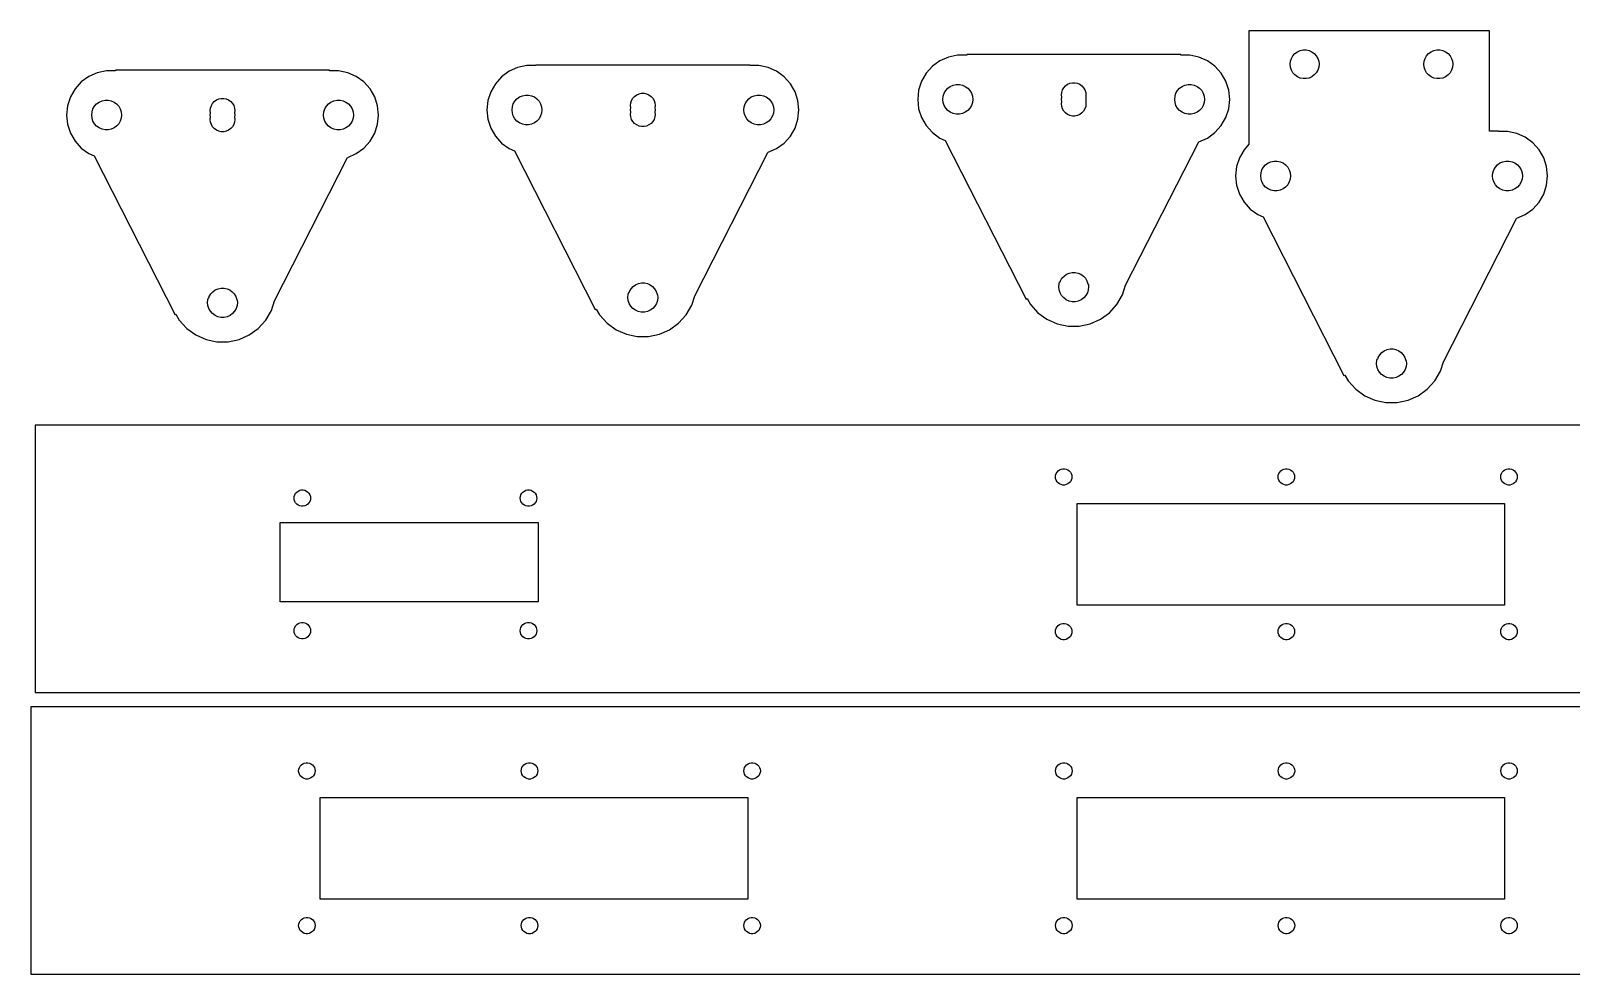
# Model space of a CAD drawing. Extents: x -12 to 1202, y 0 to 370.
# Drawn here: x 415.7 to 761.2, y 0.1 to 211.8 of the extents above; entities that cross this region are included whole.
import ezdxf

# ---------------------------------------------------------------- set-up
doc = ezdxf.new("R2010")
doc.units = 0
doc.layers.add('Layer_1', color=7, linetype='CONTINUOUS')

msp = doc.modelspace()

# ---------------------------------------------------------------- linework, layer by layer
at = {"layer": 'Layer_1', "color": 7}
for points in [[(724.650252, 128.89364), (726.942073, 129.91403), (728.971613, 131.3886), (730.650262, 133.25291), (731.904572, 135.425509), (732.595055, 137.55059), (748.98967, 169.726749), (749.032268, 169.735745), (750.942057, 170.586065), (752.633353, 171.814864), (754.032258, 173.368455), (755.077574, 175.178954), (755.723554, 177.167264), (755.942074, 179.246365), (755.723554, 181.325466), (755.077574, 183.313765), (754.032258, 185.124165), (752.633353, 186.677764), (750.942057, 187.906664), (749.032268, 188.756966), (746.987356, 189.191565), (744.942074, 189.191565), (744.942074, 189.306365), (742.942063, 189.306365), (742.942063, 211.80636), (688.942059, 211.80636), (688.942059, 186.334965), (687.85187, 185.124155), (686.806554, 183.313765), (686.160574, 181.325455), (685.942055, 179.246354), (686.160574, 177.167256), (686.806554, 175.178954), (687.85187, 173.368455), (689.250775, 171.814864), (690.942071, 170.586065), (692.12505, 170.059354), (710.279673, 134.429036), (710.492266, 134.537385), (711.233867, 133.252905), (712.912516, 131.388595), (714.942055, 129.914024), (717.233876, 128.893635), (719.687728, 128.372136), (722.196401, 128.372136)], [(701.102362, 201.074167), (700.437755, 201.215478), (699.817069, 201.491767), (699.267371, 201.891168), (698.812764, 202.396073), (698.473065, 202.984464), (698.263066, 203.630664), (698.192051, 204.306372), (698.263066, 204.982073), (698.473065, 205.628273), (698.812764, 206.216672), (699.267371, 206.721558), (699.817069, 207.12097), (700.437755, 207.397259), (701.102362, 207.53857), (701.781759, 207.53857), (702.446366, 207.397259), (703.067052, 207.12097), (703.616777, 206.721558), (704.071331, 206.216672), (704.411056, 205.628273), (704.621056, 204.982073), (704.692044, 204.306372), (704.621056, 203.630664), (704.411056, 202.984464), (704.071331, 202.396073), (703.616777, 201.891168), (703.067052, 201.491767), (702.446366, 201.215478), (701.781759, 201.074167)], [(731.102355, 201.074167), (730.437722, 201.215478), (729.817036, 201.491767), (729.26739, 201.891168), (728.812757, 202.396073), (728.473032, 202.984464), (728.263085, 203.630664), (728.192071, 204.306372), (728.263085, 204.982073), (728.473032, 205.628273), (728.812757, 206.216672), (729.26739, 206.721558), (729.817062, 207.12097), (730.437722, 207.397259), (731.102355, 207.53857), (731.781752, 207.53857), (732.446359, 207.397259), (733.067072, 207.12097), (733.61677, 206.721558), (734.071377, 206.216672), (734.411076, 205.628273), (734.621075, 204.982073), (734.692063, 204.306372), (734.621075, 203.630664), (734.411076, 202.984464), (734.071377, 202.396073), (733.61677, 201.891168), (733.067072, 201.491767), (732.446359, 201.215478), (731.781752, 201.074167)], [(556.716248, 143.70375), (559.008042, 144.72414), (561.037608, 146.198721), (562.71623, 148.06302), (563.97054, 150.23563), (564.66105, 152.360711), (581.055665, 184.536859), (581.098263, 184.545855), (583.008079, 185.396176), (584.699348, 186.624985), (586.098253, 188.178574), (587.143542, 189.989075), (587.789549, 191.977374), (588.008069, 194.056475), (587.789549, 196.135576), (587.143542, 198.123872), (586.098253, 199.934273), (584.699348, 201.487872), (583.008079, 202.716769), (581.098263, 203.567068), (579.053351, 204.001678), (577.008043, 204.001678), (577.008043, 204.116468), (529.008023, 204.116468), (529.008023, 204.001668), (526.962714, 204.001668), (524.917829, 203.567068), (523.008013, 202.716769), (521.316717, 201.487872), (519.917839, 199.934273), (518.872523, 198.123872), (518.226516, 196.135576), (518.008023, 194.056475), (518.226516, 191.977374), (518.872523, 189.989064), (519.917839, 188.178566), (521.316717, 186.624975), (523.008013, 185.396176), (524.191018, 184.869464), (542.345642, 149.239146), (542.558235, 149.347495), (543.299835, 148.063015), (544.978484, 146.198716), (547.008024, 144.724135), (549.299844, 143.703745), (551.753723, 143.182246), (554.262369, 143.182246)], [(653.359173, 146.0609), (655.650967, 147.081289), (657.680533, 148.55586), (659.359156, 150.420169), (660.613466, 152.592769), (661.303975, 154.71786), (677.698564, 186.894011), (677.741162, 186.903007), (679.650977, 187.753327), (681.342274, 188.982126), (682.741179, 190.535717), (683.786468, 192.346227), (684.432475, 194.334528), (684.650968, 196.413627), (684.432475, 198.492725), (683.786468, 200.481024), (682.741179, 202.291425), (681.342274, 203.845021), (679.650977, 205.073921), (677.741162, 205.92422), (675.696277, 206.358819), (673.650968, 206.358819), (673.650968, 206.473619), (625.650948, 206.473619), (625.650948, 206.358819), (623.605639, 206.358819), (621.560728, 205.92422), (619.650939, 205.073921), (617.959643, 203.845021), (616.560738, 202.291425), (615.515448, 200.481024), (614.869415, 198.492725), (614.650949, 196.413627), (614.869415, 194.334518), (615.515448, 192.346216), (616.560738, 190.535717), (617.959643, 188.982126), (619.650939, 187.753327), (620.833944, 187.226616), (638.988541, 151.596298), (639.201134, 151.704647), (639.942761, 150.420167), (641.621383, 148.555857), (643.650949, 147.081286), (645.942743, 146.060897), (648.396621, 145.539398), (650.905268, 145.539398)], [(462.430495, 142.549), (464.722316, 143.56939), (466.751855, 145.043971), (468.430504, 146.908281), (469.684814, 149.08088), (470.375297, 151.205961), (486.769913, 183.38212), (486.812511, 183.391115), (488.7223, 184.241425), (490.413596, 185.470235), (491.812501, 187.023826), (492.857816, 188.834325), (493.503797, 190.822624), (493.722316, 192.901725), (493.503797, 194.980823), (492.857816, 196.969135), (491.812501, 198.77952), (490.413596, 200.333132), (488.7223, 201.562032), (486.812511, 202.412329), (484.767599, 202.846928), (482.722317, 202.846928), (482.722317, 202.961718), (434.722296, 202.961718), (434.722296, 202.846918), (432.677014, 202.846918), (430.632103, 202.412318), (428.722314, 201.562021), (427.031018, 200.333122), (425.632113, 198.77952), (424.586797, 196.969125), (423.940817, 194.980823), (423.722297, 192.901725), (423.940817, 190.822616), (424.586797, 188.834325), (425.632113, 187.023826), (427.031018, 185.470225), (428.722314, 184.241425), (429.905292, 183.714714), (448.059916, 148.084396), (448.272509, 148.192745), (449.014109, 146.908275), (450.692758, 145.043966), (452.722297, 143.569384), (455.014118, 142.548995), (457.46797, 142.027504), (459.976643, 142.027504)], [(526.657835, 190.724871), (525.972828, 190.870471), (525.333013, 191.155271), (524.766434, 191.566971), (524.297831, 192.08738), (523.947628, 192.693881), (523.731225, 193.35998), (523.658015, 194.05648), (523.731225, 194.75298), (523.947628, 195.419079), (524.297831, 196.025581), (524.766434, 196.545979), (525.333013, 196.957679), (525.972828, 197.242476), (526.657835, 197.388077), (527.358213, 197.388077), (528.043219, 197.242476), (528.683035, 196.957679), (529.249614, 196.545979), (529.718217, 196.025581), (530.068446, 195.419079), (530.284849, 194.75298), (530.358032, 194.05648), (530.284849, 193.35998), (530.068446, 192.693881), (529.718217, 192.08738), (529.249614, 191.566971), (528.683035, 191.155271), (528.043219, 190.870471), (527.358213, 190.724871)], [(552.720589, 190.321569), (552.158244, 190.441071), (551.633046, 190.67487), (551.167935, 191.012769), (550.783257, 191.440071), (550.495788, 191.93798), (550.318146, 192.484681), (550.258033, 193.05648), (550.310632, 193.556481), (550.258033, 194.05648), (550.310632, 194.556479), (550.258033, 195.056481), (550.318146, 195.628179), (550.495788, 196.17498), (550.783257, 196.672879), (551.167935, 197.100078), (551.633072, 197.438077), (552.158244, 197.671877), (552.720589, 197.791378), (553.295476, 197.791378), (553.857848, 197.671877), (554.383046, 197.438077), (554.848157, 197.100078), (555.232835, 196.672879), (555.520278, 196.17498), (555.697946, 195.628179), (555.758032, 195.056481), (555.705433, 194.556479), (555.758032, 194.05648), (555.705433, 193.556481), (555.758032, 193.05648), (555.697946, 192.484681), (555.520278, 191.93798), (555.232835, 191.440071), (554.848157, 191.012769), (554.383046, 190.67487), (553.857848, 190.441071), (553.295476, 190.321569)], [(578.657852, 190.724871), (577.972846, 190.870471), (577.333057, 191.155271), (576.766452, 191.566971), (576.297848, 192.08738), (575.947646, 192.693881), (575.731243, 193.35998), (575.658059, 194.05648), (575.731243, 194.75298), (575.947646, 195.419079), (576.297848, 196.025581), (576.766452, 196.545979), (577.333057, 196.957679), (577.972846, 197.242476), (578.657852, 197.388077), (579.358257, 197.388077), (580.043264, 197.242476), (580.683052, 196.957679), (581.249658, 196.545979), (581.718261, 196.025581), (582.068464, 195.419079), (582.284866, 194.75298), (582.35805, 194.05648), (582.284866, 193.35998), (582.068464, 192.693881), (581.718261, 192.08738), (581.249658, 191.566971), (580.683052, 191.155271), (580.043264, 190.870471), (579.358257, 190.724871)], [(623.300734, 193.08202), (622.615754, 193.22762), (621.975938, 193.51242), (621.409333, 193.92412), (620.940756, 194.444521), (620.590554, 195.05102), (620.374151, 195.717119), (620.300941, 196.413629), (620.374151, 197.110126), (620.590554, 197.776228), (620.940756, 198.382727), (621.409333, 198.903128), (621.975938, 199.314828), (622.615754, 199.599628), (623.300734, 199.745228), (624.001139, 199.745228), (624.686145, 199.599628), (625.325934, 199.314828), (625.892539, 198.903128), (626.361142, 198.382727), (626.711345, 197.776228), (626.927748, 197.110126), (627.000958, 196.413629), (626.927748, 195.717119), (626.711345, 195.05102), (626.361142, 194.444521), (625.892539, 193.92412), (625.325934, 193.51242), (624.686145, 193.22762), (624.001139, 193.08202)], [(649.363515, 192.678721), (648.801143, 192.79822), (648.275945, 193.032019), (647.810834, 193.369921), (647.426156, 193.79722), (647.138713, 194.295121), (646.961045, 194.841819), (646.900958, 195.413621), (646.953557, 195.91362), (646.900958, 196.413629), (646.953557, 196.913631), (646.900958, 197.413627), (646.961045, 197.985328), (647.138713, 198.532127), (647.426156, 199.030028), (647.810834, 199.457227), (648.275971, 199.795227), (648.801143, 200.029028), (649.363515, 200.148527), (649.938401, 200.148527), (650.500747, 200.029028), (651.025945, 199.795227), (651.491056, 199.457227), (651.875734, 199.030028), (652.163203, 198.532127), (652.340845, 197.985328), (652.400958, 197.413627), (652.348465, 196.913631), (652.400958, 196.413629), (652.348465, 195.91362), (652.400958, 195.413621), (652.340845, 194.841819), (652.163203, 194.295121), (651.875734, 193.79722), (651.491056, 193.369921), (651.025945, 193.032019), (650.500747, 192.79822), (649.938401, 192.678721)], [(675.300778, 193.08202), (674.615771, 193.22762), (673.975983, 193.51242), (673.409377, 193.92412), (672.940774, 194.444521), (672.590545, 195.05102), (672.374169, 195.717119), (672.300958, 196.413629), (672.374169, 197.110126), (672.590545, 197.776228), (672.940774, 198.382727), (673.409377, 198.903128), (673.975983, 199.314828), (674.615771, 199.599628), (675.300778, 199.745228), (676.001183, 199.745228), (676.686163, 199.599628), (677.325978, 199.314828), (677.892583, 198.903128), (678.36116, 198.382727), (678.711363, 197.776228), (678.927765, 197.110126), (679.000976, 196.413629), (678.927765, 195.717119), (678.711363, 195.05102), (678.36116, 194.444521), (677.892583, 193.92412), (677.325978, 193.51242), (676.686163, 193.22762), (676.001183, 193.08202)], [(432.372109, 189.570131), (431.687102, 189.715731), (431.047313, 190.000529), (430.480708, 190.412231), (430.012105, 190.932629), (429.661902, 191.539121), (429.445499, 192.20523), (429.372316, 192.90173), (429.445499, 193.59823), (429.661902, 194.264329), (430.012105, 194.870831), (430.480708, 195.391229), (431.047313, 195.802929), (431.687102, 196.087729), (432.372109, 196.233329), (433.072514, 196.233329), (433.757493, 196.087729), (434.397309, 195.802929), (434.963914, 195.391229), (435.432518, 194.870831), (435.782694, 194.264329), (435.999096, 193.59823), (436.072306, 192.90173), (435.999096, 192.20523), (435.782694, 191.539121), (435.432518, 190.932629), (434.963914, 190.412231), (434.397309, 190.000529), (433.757493, 189.715731), (433.072514, 189.570131)], [(458.434863, 189.166829), (457.872518, 189.286331), (457.347294, 189.52013), (456.882209, 189.85803), (456.497505, 190.285329), (456.210061, 190.78323), (456.032394, 191.32993), (455.972307, 191.901729), (456.024906, 192.401731), (455.972307, 192.90173), (456.024906, 193.401729), (455.972307, 193.901731), (456.032394, 194.473429), (456.210061, 195.02023), (456.497505, 195.518131), (456.882209, 195.94533), (457.34732, 196.28333), (457.872518, 196.517129), (458.434863, 196.636631), (459.00975, 196.636631), (459.572095, 196.517129), (460.097293, 196.28333), (460.562404, 195.94533), (460.947109, 195.518131), (461.234552, 195.02023), (461.412193, 194.473429), (461.472306, 193.901731), (461.419707, 193.401729), (461.472306, 192.90173), (461.419707, 192.401731), (461.472306, 191.901729), (461.412193, 191.32993), (461.234552, 190.78323), (460.947109, 190.285329), (460.562404, 189.85803), (460.097293, 189.52013), (459.572095, 189.286331), (459.00975, 189.166829)], [(484.3721, 189.570131), (483.687094, 189.715731), (483.047305, 190.000529), (482.480699, 190.412231), (482.012096, 190.932629), (481.661893, 191.539121), (481.445517, 192.20523), (481.372307, 192.90173), (481.445517, 193.59823), (481.661893, 194.264329), (482.012096, 194.870831), (482.480699, 195.391229), (483.047305, 195.802929), (483.687094, 196.087729), (484.3721, 196.233329), (485.072505, 196.233329), (485.757511, 196.087729), (486.3973, 195.802929), (486.963905, 195.391229), (487.432509, 194.870831), (487.782711, 194.264329), (487.999114, 193.59823), (488.072298, 192.90173), (487.999114, 192.20523), (487.782711, 191.539121), (487.432509, 190.932629), (486.963905, 190.412231), (486.3973, 190.000529), (485.757511, 189.715731), (485.072505, 189.570131)], [(694.591866, 175.91476), (693.90686, 176.060361), (693.267071, 176.345161), (692.700466, 176.75686), (692.231862, 177.277261), (691.88166, 177.88376), (691.665257, 178.54986), (691.592047, 179.246359), (691.665257, 179.942859), (691.88166, 180.608961), (692.231862, 181.215471), (692.700466, 181.735869), (693.267071, 182.147561), (693.90686, 182.432361), (694.591866, 182.577969), (695.292271, 182.577969), (695.977251, 182.432361), (696.617066, 182.147561), (697.183671, 181.735869), (697.652275, 181.215471), (698.002451, 180.608961), (698.218854, 179.942859), (698.292038, 179.246359), (698.218854, 178.54986), (698.002451, 177.88376), (697.652275, 177.277261), (697.183671, 176.75686), (696.617066, 176.345161), (695.977251, 176.060361), (695.292271, 175.91476)], [(746.591831, 175.91476), (745.906851, 176.060361), (745.267062, 176.345161), (744.700457, 176.75686), (744.231853, 177.277261), (743.881651, 177.88376), (743.665275, 178.54986), (743.592064, 179.246359), (743.665275, 179.942859), (743.881651, 180.608961), (744.231853, 181.215471), (744.700457, 181.735869), (745.267062, 182.147561), (745.906851, 182.432361), (746.591831, 182.577969), (747.292262, 182.577969), (747.977242, 182.432361), (748.617031, 182.147561), (749.183663, 181.735869), (749.652266, 181.215471), (750.002469, 180.608961), (750.218871, 179.942859), (750.292055, 179.246359), (750.218871, 178.54986), (750.002469, 177.88376), (749.652266, 177.277261), (749.183663, 176.75686), (748.617031, 176.345161), (747.977242, 176.060361), (747.292262, 175.91476)], [(649.300782, 151.02697), (648.615749, 151.17257), (647.97596, 151.457421), (647.409382, 151.869091), (646.940752, 152.389521), (646.590576, 152.996049), (646.374146, 153.662109), (646.300963, 154.358601), (646.374146, 155.055119), (646.492706, 155.41985), (646.617986, 155.483749), (646.681989, 155.680549), (647.021714, 156.268929), (647.476321, 156.77386), (648.02602, 157.17322), (648.646706, 157.44958), (649.311286, 157.590809), (649.99071, 157.590809), (650.65529, 157.44958), (651.276003, 157.17322), (651.825674, 156.77386), (652.280308, 156.268929), (652.620006, 155.680549), (652.830006, 155.03436), (652.84006, 154.944261), (652.945735, 154.890461), (653.001641, 154.358609), (652.928431, 153.662119), (652.712002, 152.99606), (652.361852, 152.389529), (651.893222, 151.869099), (651.326617, 151.457431), (650.686828, 151.172581), (650.001769, 151.026981)], [(458.372157, 147.515071), (457.687098, 147.660671), (457.047309, 147.945521), (456.48073, 148.357189), (456.0121, 148.877619), (455.661951, 149.484161), (455.445521, 150.15022), (455.372311, 150.846709), (455.445521, 151.54322), (455.564055, 151.90795), (455.689335, 151.97185), (455.753258, 152.16865), (456.092957, 152.75703), (456.54759, 153.261961), (457.097289, 153.66132), (457.717948, 153.93768), (458.382555, 154.07891), (459.061952, 154.07891), (459.726559, 153.93768), (460.347245, 153.66132), (460.896917, 153.261961), (461.351551, 152.75703), (461.691276, 152.16865), (461.901223, 151.52246), (461.910218, 151.432359), (462.015893, 151.378559), (462.071799, 150.84672), (461.998589, 150.150231), (461.78216, 149.484169), (461.43201, 148.87763), (460.96338, 148.3572), (460.396802, 147.945529), (459.757013, 147.660679), (459.071954, 147.515079)], [(552.657883, 148.669821), (551.97285, 148.815421), (551.333061, 149.100269), (550.766456, 149.511939), (550.297826, 150.032369), (549.947677, 150.6389), (549.731247, 151.30497), (549.658037, 152.001459), (549.731247, 152.69797), (549.849781, 153.062701), (549.975087, 153.1266), (550.039064, 153.3234), (550.378789, 153.91178), (550.833422, 154.416711), (551.383121, 154.816071), (552.003807, 155.09243), (552.668387, 155.23366), (553.347784, 155.23366), (554.012391, 155.09243), (554.633104, 154.816071), (555.182775, 154.416711), (555.637382, 153.91178), (555.977107, 153.3234), (556.187054, 152.6772), (556.19605, 152.587099), (556.301698, 152.533301), (556.357605, 152.00147), (556.284421, 151.304981), (556.067992, 150.638911), (555.717842, 150.03238), (555.249212, 149.51195), (554.682607, 149.100279), (554.042818, 148.815429), (553.357785, 148.669829)], [(720.591915, 133.859711), (719.906855, 134.005311), (719.267066, 134.290161), (718.700461, 134.701821), (718.231831, 135.222259), (717.881682, 135.82879), (717.665279, 136.494849), (717.592069, 137.191341), (717.665279, 137.88786), (717.783812, 138.25258), (717.909092, 138.316479), (717.972989, 138.513279), (718.312714, 139.10167), (718.767348, 139.606601), (719.31702, 140.00596), (719.937706, 140.28232), (720.602313, 140.423549), (721.28171, 140.423549), (721.946317, 140.28232), (722.567003, 140.00596), (723.116675, 139.606601), (723.571308, 139.10167), (723.911033, 138.513279), (724.12098, 137.86709), (724.131034, 137.776991), (724.236682, 137.723191), (724.292589, 137.191349), (724.219379, 136.49486), (724.002949, 135.828801), (723.6528, 135.22227), (723.18417, 134.701829), (722.617591, 134.290169), (721.977802, 134.005321), (721.292743, 133.859721)], [(826.492452, 123.327945), (416.690069, 123.327945), (416.690069, 63.325548), (826.492452, 63.325548)], [(647.217135, 109.891749), (646.83857, 109.971444), (646.485986, 110.127435), (646.173434, 110.352926), (645.914856, 110.637716), (645.721949, 110.969717), (645.601907, 111.334207), (645.561902, 111.715535), (645.601907, 112.096935), (645.721949, 112.461414), (645.914856, 112.793424), (646.173434, 113.078208), (646.485986, 113.303327), (646.83857, 113.459314), (647.217135, 113.539017), (647.60266, 113.539017), (647.981226, 113.459314), (648.333783, 113.303327), (648.646362, 113.078208), (648.904939, 112.793424), (649.097847, 112.461414), (649.217888, 112.096935), (649.257893, 111.715535), (649.217888, 111.334207), (649.097847, 110.969717), (648.904939, 110.637716), (648.646362, 110.352926), (648.333783, 110.127435), (647.981226, 109.971444), (647.60266, 109.891749)], [(697.156472, 109.891749), (696.777933, 109.971444), (696.425349, 110.127435), (696.112797, 110.352926), (695.854193, 110.637716), (695.661312, 110.969717), (695.541641, 111.334207), (695.501636, 111.715535), (695.541641, 112.096935), (695.661312, 112.461414), (695.854193, 112.793424), (696.112797, 113.078208), (696.425349, 113.303327), (696.777933, 113.459314), (697.156472, 113.539017), (697.542023, 113.539017), (697.920536, 113.459314), (698.27312, 113.303327), (698.585672, 113.078208), (698.844276, 112.793424), (699.037157, 112.461414), (699.156828, 112.096935), (699.196833, 111.715535), (699.156828, 111.334207), (699.037157, 110.969717), (698.844276, 110.637716), (698.585672, 110.352926), (698.27312, 110.127435), (697.920536, 109.971444), (697.542023, 109.891749)], [(747.095862, 109.891749), (746.717323, 109.971444), (746.364713, 110.127435), (746.05216, 110.352926), (745.793583, 110.637716), (745.600675, 110.969717), (745.481004, 111.334207), (745.441026, 111.715535), (745.481004, 112.096935), (745.600675, 112.461414), (745.793583, 112.793424), (746.05216, 113.078208), (746.364713, 113.303327), (746.717323, 113.459314), (747.095862, 113.539017), (747.48136, 113.539017), (747.859899, 113.459314), (748.212483, 113.303327), (748.525062, 113.078208), (748.783639, 112.793424), (748.976547, 112.461414), (749.096218, 112.096935), (749.136196, 111.715535), (749.096218, 111.334207), (748.976547, 110.969717), (748.783639, 110.637716), (748.525062, 110.352926), (748.212483, 110.127435), (747.859899, 109.971444), (747.48136, 109.891749)], [(476.424149, 105.131998), (476.046271, 105.211696), (475.693317, 105.367687), (475.380738, 105.593175), (475.122161, 105.877967), (474.928883, 106.209966), (474.809582, 106.574446), (474.769206, 106.955777), (474.809582, 107.337189), (474.928883, 107.701666), (475.122161, 108.033665), (475.380738, 108.318455), (475.693317, 108.543565), (476.046271, 108.699555), (476.424149, 108.779256), (476.810467, 108.779256), (477.188292, 108.699555), (477.541246, 108.543565), (477.853825, 108.318455), (478.112402, 108.033665), (478.30531, 107.701666), (478.424584, 107.337189), (478.464986, 106.955777), (478.424584, 106.574446), (478.30531, 106.209966), (478.112402, 105.877967), (477.853825, 105.593175), (477.541246, 105.367687), (477.188292, 105.211696), (476.810467, 105.131998)], [(527.162924, 105.131998), (526.784385, 105.211696), (526.431801, 105.367687), (526.119249, 105.593175), (525.860645, 105.877967), (525.667737, 106.209966), (525.547722, 106.574446), (525.507717, 106.955777), (525.547722, 107.337189), (525.667737, 107.701666), (525.860645, 108.033665), (526.119249, 108.318455), (526.431801, 108.543565), (526.784385, 108.699555), (527.162924, 108.779256), (527.548422, 108.779256), (527.926988, 108.699555), (528.279572, 108.543565), (528.592124, 108.318455), (528.850701, 108.033665), (529.043609, 107.701666), (529.16365, 107.337189), (529.203655, 106.955777), (529.16365, 106.574446), (529.043609, 106.209966), (528.850701, 105.877967), (528.592124, 105.593175), (528.279572, 105.367687), (527.926988, 105.211696), (527.548422, 105.131998)], [(650.406264, 82.959428), (650.406264, 105.766506), (746.289835, 105.766506), (746.289835, 82.959428)], [(471.623364, 83.653536), (471.623364, 101.502566), (529.553011, 101.502566), (529.553011, 83.653536)], [(476.424149, 75.38364), (476.046271, 75.463335), (475.693317, 75.619331), (475.380738, 75.844838), (475.122161, 76.129609), (474.928883, 76.461608), (474.809582, 76.826098), (474.769206, 77.207413), (474.809582, 77.588839), (474.928883, 77.953329), (475.122161, 78.285328), (475.380738, 78.570099), (475.693317, 78.795204), (476.046271, 78.951205), (476.424149, 79.030895), (476.810467, 79.030895), (477.188292, 78.951205), (477.541246, 78.795204), (477.853825, 78.570099), (478.112402, 78.285328), (478.30531, 77.953329), (478.424584, 77.588839), (478.464986, 77.207413), (478.424584, 76.826098), (478.30531, 76.461608), (478.112402, 76.129609), (477.853825, 75.844838), (477.541246, 75.619331), (477.188292, 75.463335), (476.810467, 75.38364)], [(527.162924, 75.38364), (526.784385, 75.463335), (526.431801, 75.619331), (526.119249, 75.844838), (525.860645, 76.129609), (525.667737, 76.461608), (525.547722, 76.826098), (525.507717, 77.207413), (525.547722, 77.588839), (525.667737, 77.953329), (525.860645, 78.285328), (526.119249, 78.570099), (526.431801, 78.795204), (526.784385, 78.951205), (527.162924, 79.030895), (527.548422, 79.030895), (527.926988, 78.951205), (528.279572, 78.795204), (528.592124, 78.570099), (528.850701, 78.285328), (529.043609, 77.953329), (529.16365, 77.588839), (529.203655, 77.207413), (529.16365, 76.826098), (529.043609, 76.461608), (528.850701, 76.129609), (528.592124, 75.844838), (528.279572, 75.619331), (527.926988, 75.463335), (527.548422, 75.38364)], [(647.217135, 75.185364), (646.83857, 75.265056), (646.485986, 75.421052), (646.173434, 75.64653), (645.914856, 75.93133), (645.721949, 76.263327), (645.601907, 76.628187), (645.561902, 77.009531), (645.601907, 77.390875), (645.721949, 77.755738), (645.914856, 78.087761), (646.173434, 78.372532), (646.485986, 78.597666), (646.83857, 78.753638), (647.217135, 78.833357), (647.60266, 78.833357), (647.981226, 78.753638), (648.333783, 78.597666), (648.646362, 78.372532), (648.904939, 78.087761), (649.097847, 77.755738), (649.217888, 77.390875), (649.257893, 77.009531), (649.217888, 76.628187), (649.097847, 76.263327), (648.904939, 75.93133), (648.646362, 75.64653), (648.333783, 75.421052), (647.981226, 75.265056), (647.60266, 75.185364)], [(697.156472, 75.185364), (696.777933, 75.265056), (696.425349, 75.421052), (696.112797, 75.64653), (695.854193, 75.93133), (695.661312, 76.263327), (695.541641, 76.628187), (695.501636, 77.009531), (695.541641, 77.390875), (695.661312, 77.755738), (695.854193, 78.087761), (696.112797, 78.372532), (696.425349, 78.597666), (696.777933, 78.753638), (697.156472, 78.833357), (697.542023, 78.833357), (697.920536, 78.753638), (698.27312, 78.597666), (698.585672, 78.372532), (698.844276, 78.087761), (699.037157, 77.755738), (699.156828, 77.390875), (699.196833, 77.009531), (699.156828, 76.628187), (699.037157, 76.263327), (698.844276, 75.93133), (698.585672, 75.64653), (698.27312, 75.421052), (697.920536, 75.265056), (697.542023, 75.185364)], [(747.095862, 75.185364), (746.717323, 75.265056), (746.364713, 75.421052), (746.05216, 75.64653), (745.793583, 75.93133), (745.600675, 76.263327), (745.481004, 76.628187), (745.441026, 77.009531), (745.481004, 77.390875), (745.600675, 77.755738), (745.793583, 78.087761), (746.05216, 78.372532), (746.364713, 78.597666), (746.717323, 78.753638), (747.095862, 78.833357), (747.48136, 78.833357), (747.859899, 78.753638), (748.212483, 78.597666), (748.525062, 78.372532), (748.783639, 78.087761), (748.976547, 77.755738), (749.096218, 77.390875), (749.136196, 77.009531), (749.096218, 76.628187), (748.976547, 76.263327), (748.783639, 75.93133), (748.525062, 75.64653), (748.212483, 75.421052), (747.859899, 75.265056), (747.48136, 75.185364)], [(825.517515, 60.134673), (415.715159, 60.134673), (415.715159, 0.132288), (825.517515, 0.132288)], [(477.446816, 43.929143), (477.068991, 44.008843), (476.716037, 44.164865), (476.403458, 44.390396), (476.144881, 44.675223), (475.951603, 45.007285), (475.832302, 45.371823), (475.7919, 45.753294), (475.832302, 46.134725), (475.951603, 46.499263), (476.144881, 46.831325), (476.403458, 47.116163), (476.716037, 47.341302), (477.068991, 47.497324), (477.446816, 47.577024), (477.833134, 47.577024), (478.210986, 47.497324), (478.56394, 47.341302), (478.876492, 47.116163), (479.135096, 46.831325), (479.327977, 46.499263), (479.447648, 46.134725), (479.48805, 45.753294), (479.447648, 45.371823), (479.327977, 45.007285), (479.135096, 44.675223), (478.876492, 44.390396), (478.56394, 44.164865), (478.210986, 44.008843), (477.833134, 43.929143)], [(527.386576, 43.929143), (527.008011, 44.008843), (526.655427, 44.164865), (526.342875, 44.390396), (526.084271, 44.675223), (525.89139, 45.007285), (525.771348, 45.371823), (525.731343, 45.753294), (525.771348, 46.134725), (525.89139, 46.499263), (526.084271, 46.831325), (526.342875, 47.116163), (526.655427, 47.341302), (527.008011, 47.497324), (527.386576, 47.577024), (527.772101, 47.577024), (528.15064, 47.497324), (528.503224, 47.341302), (528.815776, 47.116163), (529.07438, 46.831325), (529.267288, 46.499263), (529.386959, 46.134725), (529.426937, 45.753294), (529.386959, 45.371823), (529.267288, 45.007285), (529.07438, 44.675223), (528.815776, 44.390396), (528.503224, 44.164865), (528.15064, 44.008843), (527.772101, 43.929143)], [(577.325913, 43.929143), (576.947374, 44.008843), (576.594817, 44.164865), (576.282238, 44.390396), (576.023634, 44.675223), (575.830753, 45.007285), (575.711082, 45.371823), (575.671077, 45.753294), (575.711082, 46.134725), (575.830753, 46.499263), (576.023634, 46.831325), (576.282238, 47.116163), (576.594817, 47.341302), (576.947374, 47.497324), (577.325913, 47.577024), (577.711464, 47.577024), (578.089977, 47.497324), (578.442561, 47.341302), (578.755113, 47.116163), (579.013717, 46.831325), (579.206598, 46.499263), (579.326269, 46.134725), (579.366274, 45.753294), (579.326269, 45.371823), (579.206598, 45.007285), (579.013717, 44.675223), (578.755113, 44.390396), (578.442561, 44.164865), (578.089977, 44.008843), (577.711464, 43.929143)], [(647.241001, 43.929143), (646.862461, 44.008843), (646.509878, 44.164865), (646.197325, 44.390396), (645.938722, 44.675223), (645.74584, 45.007285), (645.626169, 45.371823), (645.586164, 45.753294), (645.626169, 46.134725), (645.74584, 46.499263), (645.938722, 46.831325), (646.197325, 47.116163), (646.509878, 47.341302), (646.862461, 47.497324), (647.241001, 47.577024), (647.626552, 47.577024), (648.005091, 47.497324), (648.357675, 47.341302), (648.670254, 47.116163), (648.928831, 46.831325), (649.121712, 46.499263), (649.241383, 46.134725), (649.281388, 45.753294), (649.241383, 45.371823), (649.121712, 45.007285), (648.928831, 44.675223), (648.670254, 44.390396), (648.357675, 44.164865), (648.005091, 44.008843), (647.626552, 43.929143)], [(697.180391, 43.929143), (696.801825, 44.008843), (696.449267, 44.164865), (696.136689, 44.390396), (695.878085, 44.675223), (695.685204, 45.007285), (695.565162, 45.371823), (695.525157, 45.753294), (695.565162, 46.134725), (695.685204, 46.499263), (695.878085, 46.831325), (696.136689, 47.116163), (696.449267, 47.341302), (696.801825, 47.497324), (697.180391, 47.577024), (697.565915, 47.577024), (697.944428, 47.497324), (698.297012, 47.341302), (698.609564, 47.116163), (698.868168, 46.831325), (699.061075, 46.499263), (699.181117, 46.134725), (699.221095, 45.753294), (699.181117, 45.371823), (699.061075, 45.007285), (698.868168, 44.675223), (698.609564, 44.390396), (698.297012, 44.164865), (697.944428, 44.008843), (697.565915, 43.929143)], [(747.119727, 43.929143), (746.741215, 44.008843), (746.388604, 44.164865), (746.076052, 44.390396), (745.817475, 44.675223), (745.624567, 45.007285), (745.504896, 45.371823), (745.464917, 45.753294), (745.504896, 46.134725), (745.624567, 46.499263), (745.817475, 46.831325), (746.076052, 47.116163), (746.388604, 47.341302), (746.741215, 47.497324), (747.119727, 47.577024), (747.505252, 47.577024), (747.883791, 47.497324), (748.236375, 47.341302), (748.548954, 47.116163), (748.807531, 46.831325), (749.000412, 46.499263), (749.120083, 46.134725), (749.160088, 45.753294), (749.120083, 45.371823), (749.000412, 45.007285), (748.807531, 44.675223), (748.548954, 44.390396), (748.236375, 44.164865), (747.883791, 44.008843), (747.505252, 43.929143)], [(480.636342, 16.992464), (480.636342, 39.803294), (576.519913, 39.803294), (576.519913, 16.992464)], [(650.430156, 16.992464), (650.430156, 39.803294), (746.313727, 39.803294), (746.313727, 16.992464)], [(477.446816, 9.217048), (477.068991, 9.29674), (476.716037, 9.452765), (476.403458, 9.677899), (476.144881, 9.962749), (475.951603, 10.294801), (475.832302, 10.659344), (475.7919, 11.040768), (475.832302, 11.422217), (475.951603, 11.787131), (476.144881, 12.119183), (476.403458, 12.404007), (476.716037, 12.629167), (477.068991, 12.785192), (477.446816, 12.864884), (477.833134, 12.864884), (478.210986, 12.785192), (478.56394, 12.629167), (478.876492, 12.404007), (479.135096, 12.119183), (479.327977, 11.787131), (479.447648, 11.422217), (479.48805, 11.040768), (479.447648, 10.659344), (479.327977, 10.294801), (479.135096, 9.962749), (478.876492, 9.677899), (478.56394, 9.452765), (478.210986, 9.29674), (477.833134, 9.217048)], [(527.386576, 9.217048), (527.008011, 9.29674), (526.655427, 9.452765), (526.342875, 9.677899), (526.084271, 9.962749), (525.89139, 10.294801), (525.771348, 10.659344), (525.731343, 11.040768), (525.771348, 11.422217), (525.89139, 11.787131), (526.084271, 12.119183), (526.342875, 12.404007), (526.655427, 12.629167), (527.008011, 12.785192), (527.386576, 12.864884), (527.772101, 12.864884), (528.15064, 12.785192), (528.503224, 12.629167), (528.815776, 12.404007), (529.07438, 12.119183), (529.267288, 11.787131), (529.386959, 11.422217), (529.426937, 11.040768), (529.386959, 10.659344), (529.267288, 10.294801), (529.07438, 9.962749), (528.815776, 9.677899), (528.503224, 9.452765), (528.15064, 9.29674), (527.772101, 9.217048)], [(577.325913, 9.217048), (576.947374, 9.29674), (576.594817, 9.452765), (576.282238, 9.677899), (576.023634, 9.962749), (575.830753, 10.294801), (575.711082, 10.659344), (575.671077, 11.040768), (575.711082, 11.422217), (575.830753, 11.787131), (576.023634, 12.119183), (576.282238, 12.404007), (576.594817, 12.629167), (576.947374, 12.785192), (577.325913, 12.864884), (577.711464, 12.864884), (578.089977, 12.785192), (578.442561, 12.629167), (578.755113, 12.404007), (579.013717, 12.119183), (579.206598, 11.787131), (579.326269, 11.422217), (579.366274, 11.040768), (579.326269, 10.659344), (579.206598, 10.294801), (579.013717, 9.962749), (578.755113, 9.677899), (578.442561, 9.452765), (578.089977, 9.29674), (577.711464, 9.217048)], [(647.241001, 9.217048), (646.862461, 9.29674), (646.509878, 9.452765), (646.197325, 9.677899), (645.938722, 9.962749), (645.74584, 10.294801), (645.626169, 10.659344), (645.586164, 11.040768), (645.626169, 11.422217), (645.74584, 11.787131), (645.938722, 12.119183), (646.197325, 12.404007), (646.509878, 12.629167), (646.862461, 12.785192), (647.241001, 12.864884), (647.626552, 12.864884), (648.005091, 12.785192), (648.357675, 12.629167), (648.670254, 12.404007), (648.928831, 12.119183), (649.121712, 11.787131), (649.241383, 11.422217), (649.281388, 11.040768), (649.241383, 10.659344), (649.121712, 10.294801), (648.928831, 9.962749), (648.670254, 9.677899), (648.357675, 9.452765), (648.005091, 9.29674), (647.626552, 9.217048)], [(697.180391, 9.217048), (696.801825, 9.29674), (696.449267, 9.452765), (696.136689, 9.677899), (695.878085, 9.962749), (695.685204, 10.294801), (695.565162, 10.659344), (695.525157, 11.040768), (695.565162, 11.422217), (695.685204, 11.787131), (695.878085, 12.119183), (696.136689, 12.404007), (696.449267, 12.629167), (696.801825, 12.785192), (697.180391, 12.864884), (697.565915, 12.864884), (697.944428, 12.785192), (698.297012, 12.629167), (698.609564, 12.404007), (698.868168, 12.119183), (699.061075, 11.787131), (699.181117, 11.422217), (699.221095, 11.040768), (699.181117, 10.659344), (699.061075, 10.294801), (698.868168, 9.962749), (698.609564, 9.677899), (698.297012, 9.452765), (697.944428, 9.29674), (697.565915, 9.217048)], [(747.119727, 9.217048), (746.741215, 9.29674), (746.388604, 9.452765), (746.076052, 9.677899), (745.817475, 9.962749), (745.624567, 10.294801), (745.504896, 10.659344), (745.464917, 11.040768), (745.504896, 11.422217), (745.624567, 11.787131), (745.817475, 12.119183), (746.076052, 12.404007), (746.388604, 12.629167), (746.741215, 12.785192), (747.119727, 12.864884), (747.505252, 12.864884), (747.883791, 12.785192), (748.236375, 12.629167), (748.548954, 12.404007), (748.807531, 12.119183), (749.000412, 11.787131), (749.120083, 11.422217), (749.160088, 11.040768), (749.120083, 10.659344), (749.000412, 10.294801), (748.807531, 9.962749), (748.548954, 9.677899), (748.236375, 9.452765), (747.883791, 9.29674), (747.505252, 9.217048)]]:
    msp.add_lwpolyline(points, close=True, dxfattribs=at)

doc.saveas('drawing.dxf')
